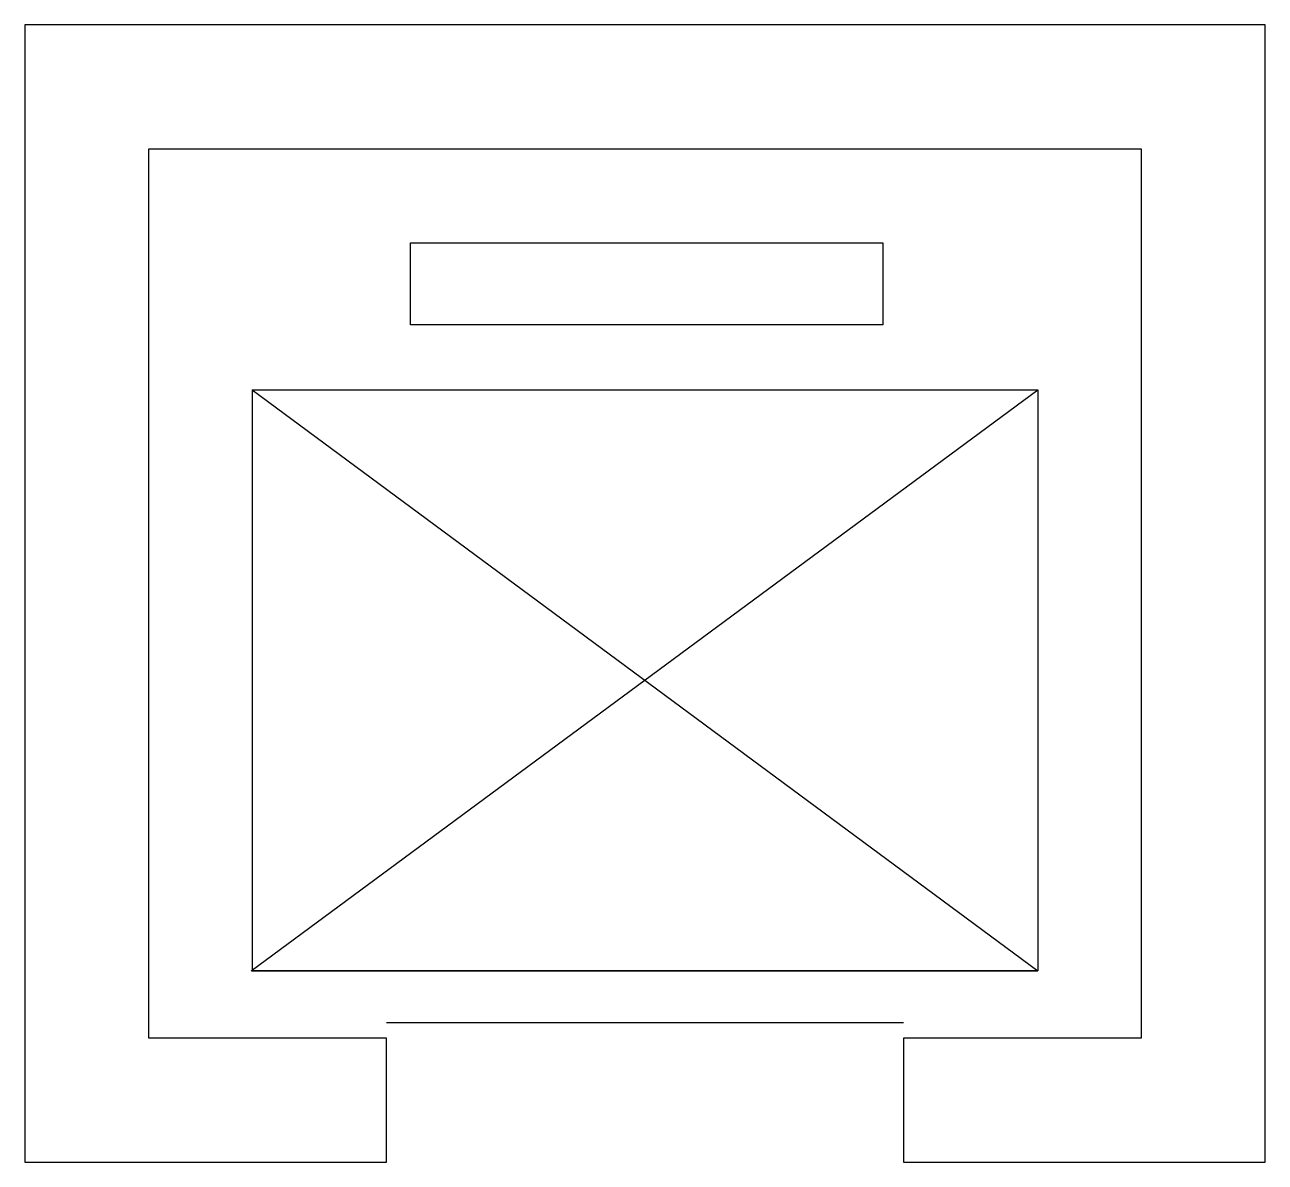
# Model space of a CAD drawing. Header units: metres. Extents: x 13635.4 to 13647.4, y 18505 to 18516.
import ezdxf

# ---------------------------------------------------------------- set-up
doc = ezdxf.new("R2010")
doc.units = ezdxf.units.M
doc.layers.add('PUB_DIM', color=90, linetype='Continuous')

msp = doc.modelspace()

# ---------------------------------------------------------------- linework, layer by layer
msp.add_lwpolyline([(13638.9, 18505.04), (13638.9, 18506.24), (13636.6, 18506.24), (13636.6, 18514.84), (13646.2, 18514.84), (13646.2, 18506.24), (13643.9, 18506.24), (13643.9, 18505.04), (13647.4, 18505.04), (13647.4, 18516.04), (13635.4, 18516.04), (13635.4, 18505.04)], close=True)
at = {"layer": 'PUB_DIM'}
for p, q in [((13639.13, 18513.93), (13643.7, 18513.93)), ((13639.13, 18513.14), (13639.13, 18513.93)), ((13643.7, 18513.93), (13643.7, 18513.14)), ((13643.7, 18513.14), (13639.13, 18513.14)), ((13637.59, 18506.89), (13645.2, 18512.51)), ((13637.6, 18512.51), (13645.2, 18512.51)), ((13637.6, 18512.51), (13637.6, 18506.89)), ((13637.6, 18512.51), (13645.2, 18506.89)), ((13645.2, 18512.51), (13645.2, 18506.89)), ((13645.2, 18506.89), (13637.59, 18506.89)), ((13637.6, 18506.89), (13645.2, 18506.89)), ((13638.9, 18506.39), (13643.9, 18506.39))]:
    msp.add_line(p, q, dxfattribs=at)

doc.saveas('drawing.dxf')
